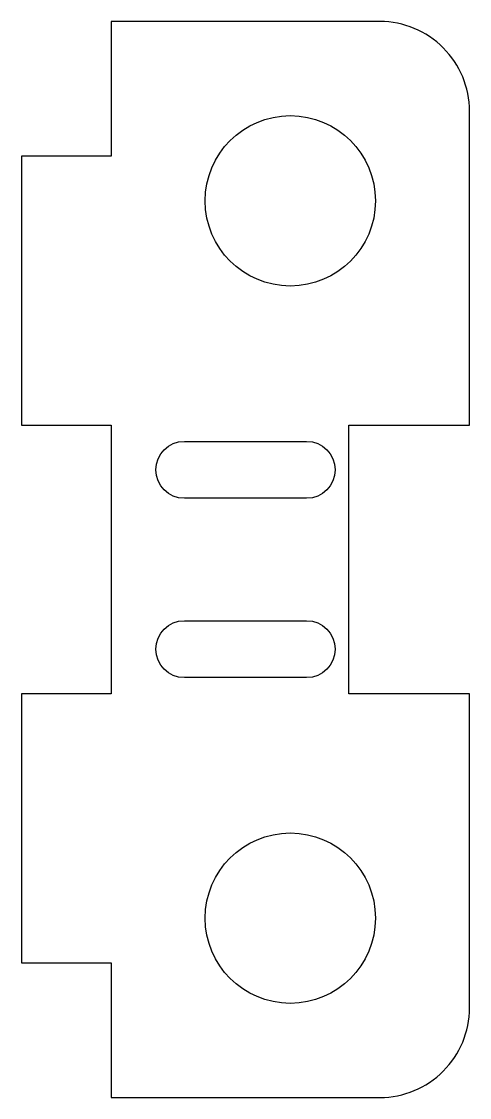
# Model space of a CAD drawing. Header units: millimetres. Extents: x -25 to 0, y 0 to 60.
import ezdxf

# ---------------------------------------------------------------- set-up
doc = ezdxf.new("R2010")
doc.units = ezdxf.units.MM

msp = doc.modelspace()

# ---------------------------------------------------------------- linework, layer by layer
for points in [[(-5, 0, 0.4142136), (0, 5), (0, 22.5), (-6.731, 22.5), (-6.731, 37.5), (0, 37.5), (0, 55, 0.4142136), (-5, 60), (-20, 60), (-20, 52.5), (-25, 52.5), (-25, 37.5), (-20, 37.5), (-20, 22.5), (-25, 22.5), (-25, 7.5), (-20, 7.5), (-20, 0)], [(-15.9125, 33.4125, -1), (-15.9125, 36.5875), (-9.0875, 36.5875, -1), (-9.0875, 33.4125)], [(-15.9125, 23.4125, -1), (-15.9125, 26.5875), (-9.0875, 26.5875, -1), (-9.0875, 23.4125)]]:
    msp.add_lwpolyline(points, format="xyb", close=True)
for centre in [(-10, 50), (-10, 10)]:
    msp.add_circle(centre, 4.75)

doc.saveas('drawing.dxf')
